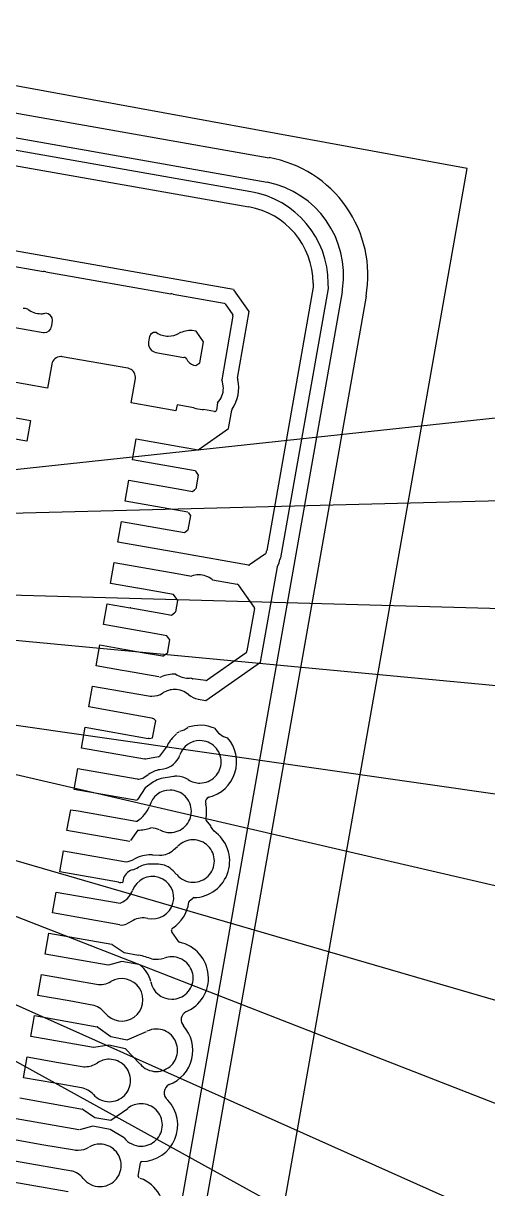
# Model space of a CAD drawing. Header units: millimetres. Extents: x 3193 to 3447, y -44 to 135.
# Drawn here: x 3383.1 to 3394.75, y 44.04 to 73.29 of the extents above; entities that cross this region are included whole.
import ezdxf

# ---------------------------------------------------------------- set-up
doc = ezdxf.new("R2010")
doc.units = ezdxf.units.MM
doc.header["$LTSCALE"] = 23.1
for name, color, linetype in [('gbr-dxf_layer0', 7, 'CONTINUOUS'), ('gbr-outline-dxf_layer1', 2, 'CONTINUOUS'), ('備註', 1, 'CONTINUOUS')]:
    doc.layers.add(name, color=color, linetype=linetype)

msp = doc.modelspace()

# ---------------------------------------------------------------- linework, layer by layer
at = {"layer": 'gbr-dxf_layer0', "linetype": 'Continuous'}
for p, q in [((3374.116, 71.97), (3389.215, 69.307)), ((3388.802, 69.066), (3381.54, 70.347)), ((3381.646, 69.94), (3388.753, 68.685)), ((3382.559, 67.249), (3383.602, 67.065)), ((3383.658, 67.055), (3386.799, 66.501)), ((3390.365, 66.773), (3390.367, 66.667)), ((3390.751, 66.636), (3390.747, 66.764)), ((3391.096, 66.553), (3385.053, 32.283)), ((3386.855, 66.492), (3388.134, 66.266)), ((3388.764, 66.054), (3388.377, 66.606)), ((3390.367, 66.667), (3389.203, 60.058)), ((3388.159, 66.25), (3388.351, 65.977)), ((3388.357, 65.948), (3388.074, 64.343)), ((3388.47, 64.385), (3388.764, 66.054)), ((3382.839, 65.662), (3383.592, 65.529)), ((3383.811, 65.703), (3383.833, 65.828)), ((3387.436, 65.563), (3387.329, 65.582)), ((3387.621, 65.298), (3387.436, 65.563)), ((3386.267, 65.44), (3386.241, 65.292)), ((3387.528, 64.773), (3387.621, 65.298)), ((3386.421, 65.031), (3387.126, 64.906)), ((3383.814, 64.738), (3383.707, 64.133)), ((3385.723, 64.632), (3384.071, 64.923)), ((3387.163, 64.9), (3387.162, 64.899)), ((3387.369, 64.71), (3387.426, 64.7)), ((3387.426, 64.7), (3387.528, 64.773)), ((3385.8, 63.764), (3385.908, 64.374)), ((3383.707, 64.133), (3382.58, 64.332)), ((3386.927, 63.566), (3385.8, 63.764)), ((3386.954, 63.717), (3386.927, 63.566)), ((3387.374, 63.643), (3386.954, 63.717)), ((3387.896, 63.551), (3387.614, 63.601)), ((3387.973, 63.769), (3387.94, 63.582)), ((3388.247, 63.117), (3388.329, 63.585)), ((3382.491, 63.464), (3383.278, 63.325)), ((3383.278, 63.325), (3383.185, 62.8)), ((3383.185, 62.8), (3382.398, 62.939)), ((3387.486, 62.583), (3388.247, 63.117)), ((3385.835, 62.332), (3385.927, 62.858)), ((3385.927, 62.858), (3387.197, 62.634)), ((3387.204, 62.633), (3387.486, 62.583)), ((3387.411, 62.055), (3385.835, 62.332)), ((3387.491, 61.951), (3387.422, 62.05)), ((3385.652, 61.298), (3385.744, 61.824)), ((3385.744, 61.824), (3387.071, 61.59)), ((3387.43, 61.607), (3387.491, 61.951)), ((3387.078, 61.589), (3387.342, 61.543)), ((3387.342, 61.543), (3387.394, 61.58)), ((3387.228, 61.021), (3385.652, 61.298)), ((3387.231, 60.579), (3387.296, 60.933)), ((3387.296, 60.933), (3387.239, 61.013)), ((3385.47, 60.265), (3385.562, 60.79)), ((3385.562, 60.79), (3387.138, 60.513)), ((3387.226, 60.571), (3387.231, 60.579)), ((3387.046, 59.987), (3385.47, 60.265)), ((3388.746, 59.688), (3387.046, 59.987)), ((3389.191, 60.008), (3389.171, 59.977)), ((3385.287, 59.231), (3385.38, 59.756)), ((3385.38, 59.756), (3386.956, 59.478)), ((3389.171, 59.977), (3388.775, 59.694)), ((3389.475, 59.655), (3389.52, 59.75)), ((3389.52, 59.75), (3389.535, 59.828)), ((3389.541, 59.843), (3389.555, 59.864)), ((3387.234, 59.431), (3387.317, 59.416)), ((3389.049, 57.256), (3389.472, 59.645)), ((3385.966, 59.111), (3385.287, 59.231)), ((3386.867, 58.952), (3385.97, 59.11)), ((3387.84, 59.324), (3388.465, 59.214)), ((3388.49, 59.198), (3388.888, 58.628)), ((3386.972, 58.8), (3386.867, 58.952)), ((3385.105, 58.197), (3385.198, 58.722)), ((3385.198, 58.722), (3385.778, 58.62)), ((3385.793, 58.62), (3386.598, 58.475)), ((3386.921, 58.518), (3386.972, 58.8)), ((3388.895, 58.599), (3388.708, 57.541)), ((3386.598, 58.475), (3386.774, 58.444)), ((3386.774, 58.444), (3386.814, 58.437)), ((3386.814, 58.437), (3386.89, 58.49)), ((3386.472, 57.956), (3385.105, 58.197)), ((3386.698, 57.915), (3386.472, 57.956)), ((3384.922, 57.163), (3385.015, 57.688)), ((3385.015, 57.688), (3385.664, 57.574)), ((3386.77, 57.812), (3386.698, 57.915)), ((3386.719, 57.522), (3386.77, 57.812)), ((3385.668, 57.573), (3386.029, 57.509)), ((3386.029, 57.509), (3386.591, 57.41)), ((3386.6, 57.409), (3386.711, 57.486)), ((3388.687, 57.486), (3387.706, 56.799)), ((3387.675, 56.289), (3389.049, 57.256)), ((3385.682, 57.029), (3385.576, 57.048)), ((3386.498, 56.885), (3385.682, 57.029)), ((3386.499, 56.886), (3386.498, 56.885)), ((3387.679, 56.792), (3387.352, 56.833)), ((3384.74, 56.129), (3384.833, 56.654)), ((3384.833, 56.654), (3386.235, 56.407)), ((3387.488, 56.322), (3387.675, 56.289)), ((3386.316, 55.851), (3384.74, 56.129)), ((3384.558, 55.095), (3384.651, 55.62)), ((3384.651, 55.62), (3386.227, 55.342)), ((3386.334, 55.352), (3386.42, 55.783)), ((3386.42, 55.783), (3386.361, 55.84)), ((3386.262, 55.337), (3386.334, 55.352)), ((3386.134, 54.817), (3384.558, 55.095)), ((3386.69, 55.125), (3386.515, 54.896)), ((3386.491, 54.881), (3386.17, 54.823)), ((3384.375, 54.06), (3384.468, 54.585)), ((3384.468, 54.585), (3385.954, 54.323)), ((3386.364, 54.25), (3386.15, 54.1)), ((3386.863, 54.385), (3386.559, 54.331)), ((3386.15, 54.1), (3385.97, 53.813)), ((3384.193, 53.026), (3384.286, 53.551)), ((3384.286, 53.551), (3384.471, 53.519)), ((3384.474, 53.518), (3385.92, 53.264)), ((3387.678, 53.319), (3387.684, 53.352)), ((3387.798, 53.148), (3387.686, 53.289)), ((3385.968, 53.037), (3385.787, 52.775)), ((3387.813, 53.106), (3387.798, 53.148)), ((3384.011, 51.992), (3384.104, 52.517)), ((3384.104, 52.517), (3385.68, 52.239)), ((3386.867, 52.539), (3386.967, 52.628)), ((3385.482, 51.733), (3384.011, 51.992)), ((3385.6, 51.787), (3385.587, 51.714)), ((3385.587, 51.714), (3385.544, 51.722)), ((3383.829, 50.958), (3383.922, 51.483)), ((3383.922, 51.483), (3385.524, 51.201)), ((3385.524, 51.201), (3385.595, 51.24)), ((3387.262, 51.253), (3387.351, 51.333)), ((3385.522, 50.659), (3383.829, 50.958)), ((3385.852, 50.772), (3385.697, 50.688)), ((3383.646, 49.924), (3383.739, 50.449)), ((3383.739, 50.449), (3385.315, 50.171)), ((3386.815, 50.515), (3386.821, 50.547)), ((3386.995, 50.237), (3386.821, 50.487)), ((3385.327, 50.163), (3385.624, 49.962)), ((3385.222, 49.646), (3383.646, 49.924)), ((3385.569, 49.74), (3385.236, 49.65)), ((3385.948, 49.673), (3385.569, 49.74)), ((3385.624, 49.962), (3385.988, 49.898)), ((3385.223, 49.649), (3385.222, 49.646)), ((3383.464, 48.89), (3383.557, 49.415)), ((3383.557, 49.415), (3384.937, 49.172)), ((3384.25, 48.751), (3383.464, 48.89)), ((3384.826, 48.644), (3384.25, 48.751)), ((3383.282, 47.856), (3383.374, 48.381)), ((3383.374, 48.381), (3384.95, 48.103)), ((3384.963, 48.094), (3385.295, 47.858)), ((3385.706, 47.775), (3386.187, 47.985)), ((3384.858, 47.578), (3383.282, 47.856)), ((3385.295, 47.858), (3385.706, 47.775)), ((3384.858, 47.58), (3384.858, 47.578)), ((3385.244, 47.635), (3384.87, 47.58)), ((3385.66, 47.551), (3385.244, 47.635)), ((3386.023, 47.171), (3385.66, 47.551)), ((3383.099, 46.822), (3383.192, 47.347)), ((3383.192, 47.347), (3383.984, 47.207)), ((3383.984, 47.207), (3384.572, 47.104)), ((3383.009, 46.313), (3384.585, 46.035)), ((3384.598, 46.027), (3384.895, 45.826)), ((3385.294, 45.756), (3385.717, 46.051)), ((3384.493, 45.51), (3382.917, 45.788)), ((3384.895, 45.826), (3385.294, 45.756)), ((3384.493, 45.513), (3384.493, 45.51)), ((3384.842, 45.603), (3384.507, 45.514)), ((3385.279, 45.526), (3384.842, 45.603)), ((3385.627, 45.313), (3385.279, 45.526)), ((3382.827, 45.279), (3383.615, 45.14)), ((3383.615, 45.14), (3384.384, 45.011)), ((3385.98, 44.348), (3386.035, 44.684)), ((3382.645, 44.245), (3384.221, 43.967))]:
    msp.add_line(p, q, dxfattribs=at)
at = {"layer": 'gbr-dxf_layer0'}
for p, q in [((3388.371, 66.612), (3382.158, 67.709)), ((3389.558, 59.872), (3390.751, 66.632)), ((3387.417, 62.054), (3387.411, 62.055)), ((3387.144, 60.511), (3387.22, 60.565)), ((3386.956, 59.478), (3387.225, 59.431)), ((3385.573, 57.048), (3384.922, 57.163)), ((3386.961, 55.48), (3386.949, 55.464)), ((3386.124, 54.361), (3386.233, 54.438)), ((3386.519, 54.556), (3386.614, 54.573)), ((3385.951, 53.782), (3384.375, 54.06)), ((3385.769, 52.748), (3384.193, 53.026)), ((3386.335, 52.415), (3386.51, 52.41)), ((3386.489, 52.182), (3386.328, 52.187)), ((3386.943, 51.924), (3386.857, 52.016)), ((3383.886, 46.683), (3383.099, 46.822)), ((3384.555, 46.565), (3383.893, 46.682)), ((3384.311, 44.476), (3382.735, 44.754))]:
    msp.add_line(p, q, dxfattribs=at)
at = {"layer": 'gbr-dxf_layer0', "linetype": 'Continuous'}
for centre, radius, start, end in [((3388.414, 66.765), 2.333, 359.985, 80.4324), ((3388.742, 66.965), 2.389, 351.6367, 78.5875), ((3388.414, 66.764), 1.951, 0.2377, 79.9904), ((3383.538, 66.538), 0.531, 76.9231, 83.0676), ((3386.735, 65.975), 0.531, 76.8928, 83.0877), ((3388.782, 66.957), 2.349, 350.0974, 351.6806), ((3383.092, 65.793), 0.344, 70.4103, 90.0069), ((3388.128, 66.228), 0.0382, 34.968, 81.0687), ((3383.538, 66.536), 0.533, 231.7646, 270.0029), ((3383.538, 66.535), 0.533, 269.9944, 282.0386), ((3388.319, 65.955), 0.0382, 349.4908, 34.9319), ((3383.622, 65.716), 0.187, 270.0085, 350.9497), ((3383.88, 65.675), 0.0744, 158.1909, 170.9992), ((3387.336, 64.759), 0.823, 90.452, 113.7043), ((3383.622, 65.712), 0.184, 264.9547, 270.0211), ((3386.463, 65.252), 0.225, 179.9972, 259.2888), ((3386.404, 65.388), 0.146, 90.0171, 159.19), ((3386.404, 65.388), 0.145, 77.1401, 89.9758), ((3386.734, 65.972), 0.533, 235.9642, 270.0028), ((3386.734, 65.972), 0.533, 269.9958, 300.4792), ((3384.036, 64.701), 0.225, 90.0053, 169.9853), ((3384.036, 64.702), 0.224, 80.8454, 90.0067), ((3387.129, 64.832), 0.0748, 67.3694, 92.5902), ((3387.129, 64.831), 0.0749, 24.6648, 63.709), ((3387.457, 64.982), 0.286, 204.6816, 252.0298), ((3385.686, 64.41), 0.225, 359.9989, 80.0136), ((3385.687, 64.41), 0.224, 350.6039, 0.015), ((3388.508, 64.378), 0.038, 169.1441, 190.8559), ((3388.546, 64.376), 0.0762, 183.976, 203.8492), ((3387.584, 64.133), 0.533, 316.8655, 0.002), ((3387.584, 64.133), 0.533, 359.9944, 23.1669), ((3387.583, 64.134), 0.918, 325.1989, 13.3333), ((3387.584, 64.133), 0.533, 246.7678, 270.0027), ((3387.584, 64.124), 0.524, 269.9685, 273.2275), ((3387.903, 63.588), 0.0382, 259.207, 350.0364), ((3388.368, 63.586), 0.0387, 142.8471, 181.3811), ((3387.449, 61.527), 0.0766, 113.5439, 136.5222), ((3389.16, 60.031), 0.0386, 323.2188, 0.596), ((3389.127, 60.058), 0.0763, 339.8842, 359.9854), ((3388.753, 59.725), 0.0382, 259.2772, 305.2322), ((3389.572, 59.822), 0.0381, 145.9571, 170.5541), ((3387.498, 58.915), 0.533, 89.9945, 109.8813), ((3387.498, 58.914), 0.533, 50.1348, 90.0021), ((3388.459, 59.176), 0.0382, 34.9464, 80.2304), ((3385.786, 58.583), 0.0381, 78.9661, 102.3053), ((3388.857, 58.606), 0.0382, 350.0319, 35.9781), ((3386.945, 58.437), 0.0763, 115.2826, 135.4653), ((3387.229, 57.388), 0.527, 165.3141, 169.2236), ((3388.666, 57.518), 0.0383, 303.8234, 355.1377), ((3388.632, 57.541), 0.0762, 339.8856, 0.1689), ((3386.531, 56.919), 0.0394, 246.5675, 306.9029), ((3386.893, 56.036), 0.916, 88.0067, 111.7065), ((3387.235, 57.386), 0.533, 234.4918, 270.0026), ((3387.235, 57.385), 0.531, 269.9909, 277.1254), ((3386.9, 56.049), 0.902, 60.947, 63.6077), ((3387.357, 56.871), 0.038, 240.7372, 263.1298), ((3387.684, 56.83), 0.0382, 262.6887, 306.0686), ((3386.32, 56.925), 0.525, 269.9925, 302.3321), ((3386.894, 56.036), 0.533, 89.997, 123.2634), ((3386.894, 56.036), 0.533, 49.4743, 90.0026), ((3386.32, 56.924), 0.524, 260.7118, 270.0344), ((3387.583, 56.839), 0.525, 229.3593, 259.6115), ((3386.894, 56.035), 0.533, 284.1366, 308.5621), ((3387.529, 54.752), 0.918, 66.5665, 109.2906), ((3388.348, 55.874), 0.533, 211.6248, 256.0972), ((3386.727, 55.336), 0.0762, 314.0715, 330.7581), ((3386.739, 55.352), 0.0761, 315.7691, 332.5904), ((3387.528, 54.752), 0.916, 129.5975, 141.9955), ((3387.529, 54.752), 0.918, 283.9492, 41.1562), ((3387.528, 54.752), 0.916, 144.7272, 155.4573), ((3387.529, 54.752), 0.533, 89.9989, 161.068), ((3387.529, 54.752), 0.533, 359.9991, 90.0009), ((3386.163, 54.861), 0.0382, 227.8676, 280.5631), ((3386.484, 54.919), 0.0382, 280.1584, 323.1579), ((3387.529, 54.752), 0.533, 269.9991, 0.0009), ((3385.994, 54.544), 0.224, 259.964, 270.0096), ((3385.994, 54.545), 0.225, 270.0004, 304.9528), ((3386.949, 53.868), 0.524, 90.0088, 99.5103), ((3386.949, 53.867), 0.525, 57.0123, 89.9997), ((3387.529, 54.752), 0.533, 236.5494, 270.0032), ((3386.78, 53.51), 0.533, 89.9996, 165.717), ((3386.78, 53.51), 0.533, 359.9989, 90.0008), ((3387.783, 53.752), 0.115, 106.5016, 193.5865), ((3385.937, 53.832), 0.0382, 295.9386, 328.6948), ((3385.509, 53.94), 0.81, 303.6077, 337.803), ((3387.748, 53.725), 0.0763, 180.0411, 205.1491), ((3386.78, 53.509), 0.917, 350.1403, 11.5264), ((3385.911, 54.354), 1.09, 270.4793, 272.4444), ((3386.78, 53.51), 0.533, 269.9992, 0.0011), ((3387.716, 53.313), 0.0382, 169.6837, 218.5129), ((3385.91, 54.38), 1.345, 272.4751, 286.7535), ((3386.233, 52.287), 0.808, 69.383, 85.3847), ((3386.78, 53.51), 0.533, 241.5421, 270.0032), ((3387.357, 52.261), 0.918, 271.1407, 55.3456), ((3388.025, 53.192), 0.229, 202.1932, 230.5362), ((3387.357, 52.262), 0.533, 89.9976, 136.0096), ((3387.357, 52.262), 0.533, 359.9991, 90.0009), ((3386.306, 51.517), 0.899, 89.9986, 118.3976), ((3386.307, 51.547), 0.869, 88.1865, 90.0408), ((3386.522, 52.935), 0.525, 270.0202, 311.0869), ((3385.574, 52.867), 0.865, 286.8038, 298.4452), ((3387.357, 52.262), 0.533, 269.9991, 0.0009), ((3385.924, 51.724), 0.33, 107.5101, 168.8904), ((3387.357, 52.262), 0.533, 219.9804, 270.0019), ((3385.525, 51.794), 0.075, 234.9082, 285.0981), ((3385.342, 51.7), 0.525, 298.7863, 340.3197), ((3386.339, 51.344), 0.918, 302.9236, 352.8266), ((3387.287, 51.225), 0.0382, 132.0384, 173.2403), ((3387.376, 51.305), 0.0382, 91.1526, 132.5849), ((3385.569, 50.922), 0.267, 259.7561, 298.6422), ((3386.101, 50.31), 0.525, 77.0175, 118.3058), ((3386.852, 50.508), 0.0382, 169.4158, 214.9882), ((3386.858, 50.541), 0.0382, 122.9521, 170.6127), ((3385.306, 50.132), 0.038, 55.9435, 76.9794), ((3387.027, 50.259), 0.0382, 214.4769, 257.7876), ((3386.824, 49.325), 0.918, 292.315, 77.7616), ((3385.7, 48.263), 1.66, 67.5756, 80.0137), ((3386.409, 50.641), 0.847, 264.9215, 285.1283), ((3386.824, 49.326), 0.533, 89.9975, 110.5233), ((3386.824, 49.325), 0.533, 359.9991, 90.0009), ((3385.029, 49.689), 0.525, 259.8726, 300.2272), ((3386.824, 49.325), 0.533, 190.1804, 270.001), ((3386.824, 49.325), 0.533, 269.9992, 0.0011), ((3384.73, 48.128), 0.525, 38.0712, 79.5514), ((3387.287, 48.277), 0.229, 119.9528, 221.9915), ((3384.941, 48.063), 0.038, 54.1807, 76.2476), ((3386.434, 47.511), 0.533, 89.9963, 116.8761), ((3386.434, 47.511), 0.533, 359.9991, 90.0009), ((3386.434, 47.511), 0.918, 290.5643, 41.9604), ((3386.434, 47.511), 0.533, 269.9989, 0.0008), ((3384.653, 47.623), 0.525, 269.9948, 304.2785), ((3385.255, 46.752), 0.533, 89.9975, 125.0363), ((3385.255, 46.752), 0.533, 359.9991, 90.0009), ((3386.434, 47.511), 0.533, 220.0563, 270.0021), ((3384.653, 47.621), 0.524, 261.1636, 269.9935), ((3384.464, 46.048), 0.525, 42.0205, 80.0092), ((3385.255, 46.752), 0.533, 269.9991, 0.0009), ((3386.861, 46.446), 0.23, 117.0876, 233.3472), ((3385.255, 46.752), 0.533, 221.3665, 270.0015), ((3386.052, 45.635), 0.919, 271.2348, 42.9691), ((3384.576, 45.995), 0.038, 55.9392, 76.961), ((3386.052, 45.636), 0.533, 89.9977, 128.3252), ((3386.052, 45.636), 0.533, 359.9989, 90.0008), ((3386.052, 45.636), 0.533, 269.9992, 0.0011), ((3384.474, 45.528), 0.525, 269.9986, 301.0493), ((3385.02, 44.622), 0.533, 89.9974, 120.855), ((3385.02, 44.621), 0.533, 359.9992, 90.0011), ((3386.052, 45.636), 0.533, 217.4202, 270.0019), ((3384.474, 45.527), 0.524, 260.4443, 270.0042), ((3385.02, 44.621), 0.533, 269.9989, 0.0008), ((3386.072, 44.678), 0.0382, 91.2731, 171.4449), ((3385.02, 44.621), 0.533, 218.1643, 270.0019), ((3385.716, 43.432), 0.919, 269.7289, 69.9131), ((3386.017, 44.341), 0.0382, 169.799, 251.6871)]:
    msp.add_arc(centre, radius, start, end, dxfattribs=at)
at = {"layer": 'gbr-dxf_layer0'}
for centre, radius, start, end in [((3383.65, 65.831), 0.183, 0, 89.993), ((3386.463, 65.252), 0.225, 169.9864, 179.9915), ((3386.348, 55.883), 0.0391, 219.3942, 275.3913), ((3386.238, 55.302), 0.039, 64.0168, 107.103), ((3386.879, 55.696), 0.228, 293.2397, 304.4479), ((3386.526, 55.09), 0.525, 280.0428, 341.3727), ((3386.643, 53.852), 0.714, 100.0442, 124.8818), ((3386.643, 53.852), 0.486, 100.0402, 124.8651), ((3385.574, 52.867), 0.637, 279.5239, 298.4402), ((3386.306, 51.517), 0.67, 89.9995, 118.3844), ((3386.306, 51.517), 0.67, 88.202, 89.9942), ((3386.473, 51.657), 0.525, 43.2705, 88.2384), ((3386.338, 51.342), 0.533, 257.0889, 160.1229), ((3385.7, 48.262), 1.432, 76.9948, 80.0121), ((3385.489, 49.014), 0.837, 15.4316, 49.6062), ((3385.566, 48.777), 0.533, 217.6006, 120.7481), ((3384.185, 43.971), 0.525, 37.9108, 76.0287)]:
    msp.add_arc(centre, radius, start, end, dxfattribs=at)
at = {"layer": 'gbr-outline-dxf_layer1', "linetype": 'Continuous'}
for p, q in [((3374.222, 72.572), (3389.263, 69.92)), ((3391.697, 66.444), (3385.653, 32.173))]:
    msp.add_line(p, q, dxfattribs=at)
msp.add_arc((3388.742, 66.966), 3, 349.9957, 79.9995, dxfattribs=at)
at = {"layer": '備註'}
for p, q in [((3394.23, 69.647), (3374.349, 73.293)), ((3386.841, 27.739), (3394.23, 69.647))]:
    msp.add_line(p, q, dxfattribs=at)
at = {"layer": '備註', "color": 1, "linetype": 'Continuous'}
for p, q in [((3382.724, 62.076), (3424.878, 66.618)), ((3382.378, 60.982), (3423.227, 62.041)), ((3381.8, 58.975), (3421.911, 57.858)), ((3381.86, 57.902), (3421.495, 54.158)), ((3381.581, 55.865), (3420.17, 50.324)), ((3381.697, 54.718), (3418.782, 46.103)), ((3381.079, 52.81), (3418.298, 41.965)), ((3381.111, 51.572), (3417.052, 37.562)), ((3380.674, 49.653), (3415.772, 33.967)), ((3380.34, 48.646), (3413.293, 30.484))]:
    msp.add_line(p, q, dxfattribs=at)

doc.saveas('drawing.dxf')
